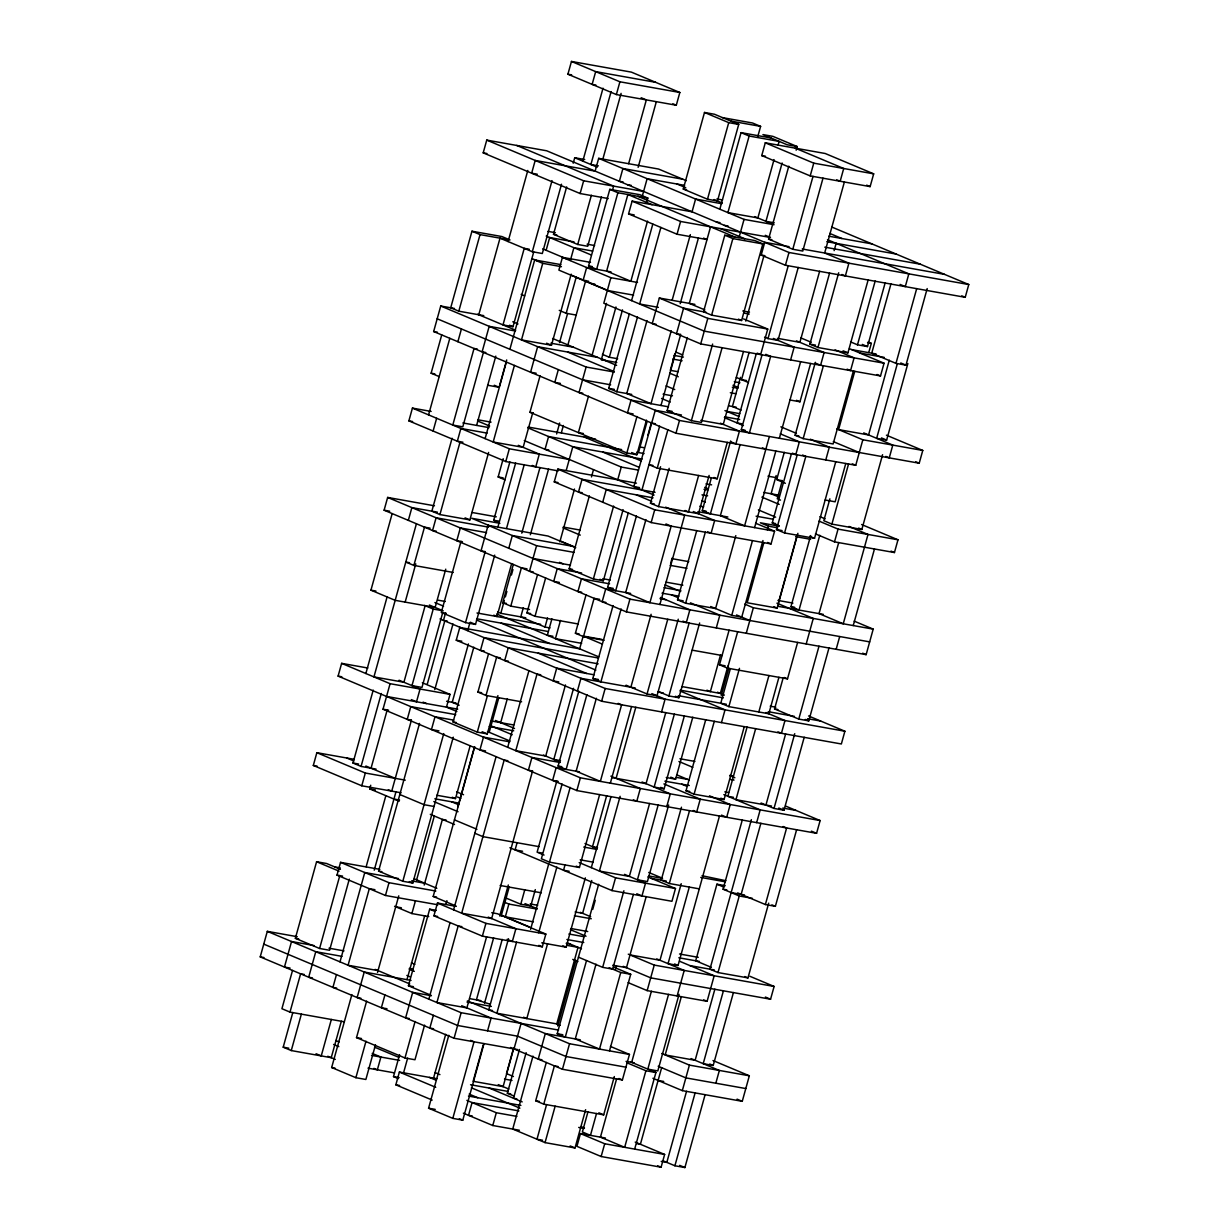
<?xml version="1.0" encoding="UTF-8"?>
<svg xmlns="http://www.w3.org/2000/svg" width="1229" height="1229" viewBox="0 0 1229 1229"><rect width="100%" height="100%" fill="white"/><g stroke="black" fill="none" stroke-linecap="round" stroke-linejoin="round"><path stroke-width="1.5" d="M517.747 1049.597L454.069 1038.244L260.225 956.884L267.308 931.352L297.28 936.698M401.115 792.797L361.772 785.792L313.318 765.452L316.852 752.686L354.321 759.353M341.631 663.353L390.085 683.693L383.018 709.21L576.847 790.57L816.578 833.308L820.127 820.557L580.38 777.819L338.098 676.104L341.631 663.353L367.855 668.023M854.17 621.137L873.204 629.125L866.138 654.642L626.391 611.904L384.109 510.204L387.642 497.438L434.467 505.795M558.243 470.891L505.795 461.551L408.873 420.871L412.422 408.105L431.149 411.438M836.872 428.875L862.835 439.767L855.753 465.284L675.95 433.238L433.653 331.538L440.735 306.006L454.469 308.464M608.217 198.545L580.119 193.537L483.197 152.857L486.745 140.106L546.675 150.783L788.972 252.483L968.775 284.544L965.226 297.31L785.423 265.249L761.197 255.079L764.745 242.313L789.095 246.66M445.743 569.165L435.127 607.464L395.17 600.336L370.943 590.166L392.174 513.599M439.183 376.596L431.118 373.201L441.733 334.918M471.951 231.221L480.032 234.601L510.004 239.947L501.924 236.552L471.951 231.221L450.72 307.788L458.801 311.183L483.765 315.638M428.568 414.88L449.799 338.313M458.801 311.183L480.032 234.601M365.858 673.523L387.089 596.941M408.335 520.374L411.869 507.608L437.463 512.17M433.1 431.041L436.648 418.275M457.879 341.708L461.428 328.942M349.297 879.15L329.587 950.263L319.586 948.481L295.359 938.311L316.59 861.729L326.591 863.511L340.433 869.318M292.533 970.434L281.917 1008.717L289.998 1012.112L344.304 1021.791M416.416 523.769L373.939 676.902L403.911 682.249L425.142 605.682M376.043 769.093L361.065 766.42L352.984 763.025L373.217 690.099M478.772 314.747L500.003 238.165L532.311 251.73L542.312 253.512L561.515 184.227M289.998 1012.112L300.613 973.829L304.362 974.489M453.194 572.453L413.866 565.432L424.481 527.149L430.104 528.147M405.155 602.118L415.786 563.834M341.339 1021.238L331.231 1057.693L291.273 1050.565L283.208 1047.185L292.809 1012.542M361.065 766.42L381.282 693.494M452.072 438.246L431.855 511.172L439.921 514.567L469.893 519.898L488.604 452.441M508.084 241.56L527.809 170.447M437.908 904.805L385.46 895.465L337.007 875.125L340.541 862.359L379.869 869.364M361.772 785.792L365.32 773.026L316.852 752.686M483.519 352.093L462.795 426.832L452.794 425.05L474.041 348.483L477.359 349.082M291.273 1050.565L301.382 1014.109M319.586 948.481L339.818 875.555M439.921 514.567L460.153 441.641M371.05 768.202L387.227 709.855M399.133 801.247L369.714 788.895L370.728 785.239M567.906 74.216L571.454 61.45L631.383 72.127L679.837 92.482L676.303 105.233L616.374 94.556L567.906 74.216L571.654 74.877M476.606 425.403L495.809 356.118M424.558 605.436L433.222 609.062L411.976 685.644L421.977 687.426L442.701 612.672M532.311 251.73L552.036 180.632M529.238 249.226L524.245 248.335L502.999 324.917L513 326.699L533.724 251.945M366.15 866.768L385.86 795.67M487.882 385.276L499.128 387.289L506.701 359.943M336.454 974.628L332.921 987.394L336.669 988.055M340.003 961.861L364.767 872.529L398.488 878.535M485.102 438.615L506.348 362.048M509.881 349.282L534.661 259.949L560.87 264.619M411.469 720.025L391.744 791.123L388.287 789.679M461.013 541.359L441.288 612.457L465.53 622.627L475.515 624.409L494.719 555.124M331.354 1019.455L321.245 1055.911L316.053 1053.729M374.23 870.163L395.968 791.768M445.512 613.102L443.485 620.399L447.233 621.06M546.137 250.286L549.67 237.535L574.02 241.867M514.413 365.428L493.182 442.01L523.155 447.356L532.756 412.714M534.661 259.949L542.726 263.344L521.495 339.911L551.468 345.257L571.178 274.144M427.2 684.415L444.898 620.599M601.365 197.039L587.708 246.261L577.722 244.479L553.496 234.309L566.646 186.9M573.206 163.211L574.726 157.742L584.712 159.524M453.255 737.185L412.806 883.036L402.82 881.254L378.578 871.084L419.535 723.42M434.774 689.623L452.979 623.994M375.49 1044.834L365.873 1079.477L355.888 1077.695L331.661 1067.525L351.878 994.599M582.807 161.122L603.024 88.196M505.073 479.863L498.144 476.96L503.199 458.724M385.46 895.465L388.994 882.699L340.541 862.359M808.559 715.954L844.891 731.224L841.358 743.975L601.626 701.237L456.251 640.217L459.784 627.451L579.658 648.82L583.191 636.069L602.225 644.057M575.725 547.673L548.026 536.044L488.097 525.367L481.015 550.884L484.764 551.544M505.795 461.551L509.328 448.785L412.422 408.105M562.421 257.353L558.888 270.119L704.263 331.139L884.066 363.2L880.517 375.951L700.714 343.905L603.808 303.225L610.874 277.693L562.421 257.353L590.519 262.361M580.119 193.537L583.652 180.786L486.745 140.106M611.105 91.591L590.888 164.517L598.369 165.854M498.882 522.433L493.689 520.251L509.881 461.904M465.53 622.627L485.24 551.529M422.33 682.756L450.029 694.37L446.48 707.136L456.865 711.499M467.727 630.569L469.739 623.272M570.364 260.456L573.897 247.705L592.624 251.039M686.304 180.678L658.606 169.049L598.677 158.357L595.128 171.123L535.199 160.446L531.665 173.197L537.273 174.211M616.374 94.556L619.908 81.79L571.454 61.45M497.945 526.857L515.642 463.041M424.573 1025.109L414.972 1059.751L404.971 1057.969L356.518 1037.629L366.626 1001.159M646.454 420.103L636.852 454.745L626.851 452.963L529.945 412.283L540.053 375.813M577.722 244.479L591.379 195.257M468.403 643.965L452.226 702.312L459.139 705.216M602.886 159.002L621.091 93.373M377.533 972.416L398.764 895.849M402.82 881.254L443.761 733.59M506.532 528.424L524.23 464.608M576.186 315.07L566.185 313.287L576.309 276.832M497.914 695.629L487.298 733.913L477.298 732.131L453.071 721.961L473.81 647.207M559.502 342.676L567.598 313.503M355.888 1077.695L365.996 1041.224M416.631 879.826L434.329 816.01M384.923 994.968L381.374 1007.734L386.997 1008.732M508.791 548.288L512.324 535.537L572.268 546.214M558.335 369.622L554.801 382.388L560.424 383.387M609.799 189.343L617.88 192.738L596.649 269.305L588.568 265.91L609.799 189.343L639.771 194.689L647.837 198.069L646.838 201.725M567.583 346.071L585.787 280.427M428.752 916.573L411.884 913.562L415.433 900.811M612.61 189.773L613.624 186.117L516.702 145.437M511.633 563.665L496.977 616.528L493.751 615.176M424.205 885.034L442.394 819.405L446.142 820.066M521.787 533.171L539.977 467.527M521.603 701.805L486.008 695.46L477.927 692.065L488.558 653.782M529.515 609.461L510.788 606.127L502.707 602.732L513.323 564.449M525.766 617.772L500.802 613.317L504.336 600.551M505.349 596.91L506.87 591.441M511.418 575.034L512.939 569.565M628.633 163.703L646.331 99.902L641.139 97.721M436.771 795.255L455.498 798.589L470.169 745.726M556.629 433.96L559.656 423.022M406.999 979.59L424.696 915.774M530.36 534.738L548.564 469.094M486.008 695.46L496.624 657.177L500.372 657.838M510.788 606.127L521.403 567.829L527.026 568.843M477.298 732.131L487.421 695.675M561.346 432.777L563.374 425.48M457.849 806.808L474.532 746.648M430.933 995.213L408.427 985.766L429.674 909.199L436.326 910.382M455.713 905.881L433.207 896.433L474.671 746.925M638.128 167.313L656.332 101.669M491.769 912.717L497.392 913.731L545.845 934.071L542.312 946.822L482.382 936.145L433.914 915.805L437.463 903.038L456.189 906.372M488.097 525.367L536.551 545.707L529.484 571.224L533.232 571.9M755.543 523.185L774.577 531.174L771.044 543.94L651.17 522.571L554.248 481.891L557.797 469.125L636.453 483.151M440.735 306.006L586.11 367.025L579.028 392.558L582.776 393.219M703.541 238.119L706.998 239.563L677.041 234.232L628.572 213.892L632.121 201.126L692.05 211.803L695.583 199.052L721.807 203.722M591.81 356.241L606.481 303.363M523.308 607.756L520.773 616.881L545.015 627.051L550.008 627.942M398.35 1078.632L393.51 1076.604L399.579 1054.712M489.203 732.3L498.82 697.657M432.193 1100.078L395.846 1084.823L399.379 1072.057L436.848 1078.724M445.897 904.329L446.91 900.673M566.231 470.415L572.806 446.711L642.106 459.062M642.076 196.932L647.13 178.712L684.584 185.379M578.091 623.963L535.014 616.297L526.934 612.902L537.549 574.619M404.971 1057.969L415.095 1021.499M588.507 396.153L578.398 432.623L583.391 433.514M403.604 1072.702L407.644 1058.108M500.679 722.652L507.254 698.948M601.304 359.836L615.959 306.973M428.844 999.162L450.075 922.58M453.609 909.813L496.086 756.68M535.014 616.297L545.63 577.999M617.665 358.745L609.338 357.255L622.488 309.862M647.545 221.097L630.861 281.257L606.634 271.087L627.865 194.52L652.092 204.69M559.825 541.897L574.481 489.034M433.376 1015.308L429.827 1028.074L433.576 1028.734M507.7 747.309L528.931 670.727M631.568 300.629L652.814 224.062M631.767 394.417L616.789 391.744L608.708 388.349L629.432 313.61M545.015 627.051L547.535 617.926M551.898 618.863L547.351 635.27L552.973 636.269M591.472 476.929L593.499 469.647M660.879 227.442L639.648 304.024L658.375 307.358M616.789 391.744L637.513 316.99M623.088 509.651L603.362 580.749L593.377 578.982L569.15 568.812L589.367 495.871M433.576 1078.033L445.712 1034.28M560.485 620.43L555.416 638.65L581.64 643.335M683.263 189.051L704.494 112.469L714.495 114.251L738.721 124.421L717.475 201.003L707.489 199.221L683.263 189.051L686.596 189.635M484.026 1043.59L462.795 1120.157L452.81 1118.375L428.583 1108.205L448.8 1035.279M647.007 320.6L626.775 393.526L651.001 403.696L671.234 330.77M454.069 1038.244L461.136 1012.711L267.308 931.352M482.382 936.145L485.916 923.378L437.463 903.038M602.717 502.231L606.25 489.465L653.075 497.822M694.923 304.377L659.343 298.032L652.261 323.565L656.009 324.226M677.041 234.232L680.574 221.466L632.121 201.126M486.592 936.79L466.882 1007.888L436.909 1002.541L458.156 925.975L461.889 926.635M532.603 770.875L491.661 918.555L461.689 913.208L504.167 760.06L507.9 760.736M517.117 842.618L515.089 849.915L522.586 851.251M617.726 479.817L621.259 467.051L527.809 427.815M604.069 640.309L583.468 636.637L575.402 633.242L586.018 594.959M626.851 452.963L636.975 416.493M493.628 937.85L476.437 999.838L490.141 1004.231M499.696 915.974L508.299 884.988M593.377 578.982L613.609 506.041M501.109 916.189L509.19 887.015M565.463 684.937L545.737 756.035L515.781 750.689L537.012 674.122L540.76 674.782M672.14 300.245L690.345 234.616M503.675 901.886L508.867 904.068L505.334 916.834L533.417 921.842M583.468 636.637L594.099 598.339L599.706 599.353M484.518 1003.233L502.215 939.417M707.489 199.221L728.72 122.639L704.494 112.469M452.81 1118.375L474.041 1041.808L470.584 1040.349M638.481 452.564L647.068 421.578M573.544 688.317L553.818 759.43L560.485 760.613M680.221 303.64L698.425 237.996M647.898 435.266L651.431 422.499M508.483 938.741L488.773 1009.839L492.522 1010.515M577.4 691.067L580.933 678.316L635.255 687.994M586.878 694.677L566.139 769.431L558.074 766.036L578.798 691.282M636.422 516.011L615.698 590.75L607.618 587.37L628.357 512.616M535.306 889.612L530.759 906.019L520.773 904.237L524.814 889.658M483.243 1044.834L473.134 1081.305L503.107 1086.636L513.722 1048.352M670.312 370.267L674.875 353.86M487.575 1030.824L491.108 1018.058L461.689 1005.706M556.845 781.045L537.119 852.158L544.048 855.061M660.987 405.478L680.712 334.365M710.546 226.812L689.315 303.379L704.878 309.923M516.564 942.121L496.854 1013.234L556.783 1023.911L560.24 1025.37M641.953 489.987L659.65 426.171M719.825 209.222L741.056 132.64L771.029 137.986M562.099 784.01L541.374 858.764L549.455 862.144L579.412 867.49L599.644 794.564M621.137 608.939L600.904 681.865L592.839 678.485L613.056 605.559M722.099 347.684L701.375 422.423L691.389 420.641L667.163 410.471L687.38 337.545M741.056 132.64L749.137 136.035L727.891 212.602L757.863 217.948L774.04 159.601M727.291 442.348L717.183 478.818L657.254 468.126L667.869 429.843M530.605 929.324L548.795 863.695M549.455 862.144L570.179 787.405M596.357 698.272L576.14 771.197L600.366 781.383L621.597 704.801L618.141 703.357M645.916 519.606L625.684 592.532L649.911 602.702L671.157 526.135L665.964 523.953M709.118 475.423L698.487 513.707L658.529 506.594L650.464 503.199L660.572 466.743M724.787 235.2L703.541 311.767L711.622 315.162L741.594 320.508L762.825 243.926L754.744 240.531L724.787 235.2L732.868 238.58L762.825 243.926M757.571 137.31L760.613 126.372L752.532 122.992L722.56 117.646M576.847 790.57L580.38 777.819M601.626 701.237L605.16 688.486L459.784 627.451M626.391 611.904L629.939 599.137L387.642 497.438M651.17 522.571L654.704 509.805L557.797 469.125M675.95 433.238L679.483 420.472L437.186 318.772M700.714 343.905L707.796 318.372L659.343 298.032M538.671 932.719L556.875 867.075M658.529 506.594L669.16 468.31M711.622 315.162L732.868 238.58M513.584 1048.076L506.502 1073.593L513.415 1076.496M519.406 1130.25L492.768 1125.503L496.301 1112.737L466.882 1100.385M513.999 1048.921L521.081 1023.404M565.063 864.786L563.543 870.255L569.165 871.253M738.998 237.612L744.052 219.392L598.677 158.357M761.75 155.576L765.283 142.81L825.212 153.502L873.681 173.842L870.132 186.608L810.203 175.916L761.75 155.576L765.498 156.237M691.389 420.641L712.62 344.074M547.55 943.826L526.811 1018.58L523.585 1017.213M514.275 1096.16L507.347 1093.257L519.483 1049.489M526.15 1052.669L513.522 1098.25L516.841 1098.849M778.095 145.022L779.094 141.381L749.137 136.035M630.876 687.211L651.109 614.285M532.971 1056.126L512.739 1129.052L545.046 1142.617L575.018 1147.963L585.634 1109.679M670.604 563.527L672.125 558.058M606.68 795.639L592.516 846.689L597.509 847.58M782.12 162.996L765.944 221.343L774.27 222.818M610.352 783.15L631.583 706.583M659.896 604.484L684.676 515.151L665.642 507.162M541.774 942.827L566.108 947.175L585.327 877.89M698.61 475.469L688.501 511.94L685.045 510.481M591.318 867.659L611.028 796.561M616.098 778.326L635.808 707.228M745.819 321.138L764.008 255.509M823.015 178.128L802.783 251.054L792.797 249.272L768.571 239.102L788.788 166.176M591.717 880.502L582.623 913.316L575.126 911.979M796.146 150.199L797.16 146.543L772.933 136.373L762.948 134.591L787.174 144.761L797.16 146.543M678.254 619.201L657.023 695.768L647.038 693.986L667.762 619.247M556.783 1023.911L578.014 947.344L566.784 945.331M614.316 1076.558L603.7 1114.841L543.756 1104.164L535.69 1100.769L546.306 1062.486M620.123 796.3L599.399 871.054L629.356 876.4L649.588 803.474M743.499 351.448L723.266 424.374L700.791 420.379M557.689 1025.954L575.879 960.325M586.525 960.556L565.279 1037.138L557.213 1033.743L598.661 884.25M735.818 535.629L715.585 608.555L685.613 603.224L677.548 599.829L696.751 530.544M730.625 440.965L710.393 513.891L702.312 510.496L711.422 477.682M592.716 909.414L595.235 900.304M740.488 377.334L732.407 406.507L741.056 410.133M749.122 352.308L741.533 379.653L746.525 380.544M543.756 1104.164L554.387 1065.881L558.12 1066.542M546.582 1104.594L536.965 1139.237L542.588 1140.235M685.613 603.224L705.338 532.111M756.296 353.66L737.077 422.945L742.07 423.836M610.429 1046.432L629.463 1054.421L622.396 1079.953L562.452 1069.261L569.534 1043.744L467.419 1000.882M647.791 876.891L675.474 888.521L671.94 901.287L612.011 890.595L615.545 877.829L579.197 862.574M661.555 711.929L665.089 699.163L651.831 693.602M743.499 318.895L767.741 329.065L760.659 354.582L757.187 353.138M785.423 265.249L788.972 252.483M810.203 175.916L813.752 163.15L765.283 142.81M765.805 354.336L770.644 356.364L749.413 432.946L741.333 429.551L762.057 354.797M545.046 1142.617L555.155 1106.161M699.639 622.98L678.915 697.719L668.914 695.952L689.146 623.011M798.236 267.461L778.003 340.387L768.017 338.605L788.25 265.679M792.797 249.272L813.014 176.346M596.004 964.166L575.28 1038.92L599.506 1049.09L620.737 972.508L609.2 967.669M665.78 712.574L646.055 783.672L612.349 777.665M740.104 444.56L720.378 515.673L744.605 525.843L769.385 436.495M633.396 894.374L612.656 969.128L602.671 967.346L623.902 890.764M674.352 714.141L654.135 787.067L664.121 788.834L684.353 715.908M658.16 805.041L637.436 879.78L647.422 881.562L668.668 804.995M615.483 969.543L616.482 965.902M666.748 806.608L670.281 793.842L642.014 781.982M716.292 627.927L719.841 615.176L690.421 602.824M790.616 359.928L794.164 347.162L773.394 338.451M666.241 777.511L675.597 779.186L692.787 717.198M605.436 1138.039L580.472 1133.584L576.923 1146.35L601.15 1156.52L661.094 1167.212L664.628 1154.446L635.209 1142.094M646.193 896.586L626.483 967.684L612.749 965.241M819.62 271.24L799.895 342.338L777.419 338.328M844.4 181.907L824.674 253.005L848.901 263.175L845.368 275.941L841.896 274.482M587.938 1111.922L582.377 1131.986L590.458 1135.366L596.526 1113.489M609.492 1050.872L630.723 974.29L613.425 967.023M754.606 527.61L775.837 451.043M779.37 438.277L800.617 361.71M720.471 655.165L710.362 691.635L706.905 690.176M762.963 540.545L741.732 617.127L731.747 615.345L752.471 540.591M834.122 250.639L836.15 243.342M797.621 642.398L787.512 678.854L727.568 668.177L719.487 664.781L729.104 630.139M681.465 807.207L661.233 880.133L669.313 883.513L699.286 888.859M744.282 726.6L724.065 799.526L694.093 794.18L686.012 790.8L705.738 719.687M868.15 279.92L847.933 352.846L817.961 347.515L809.896 344.12L829.606 273.022M776.16 475.531L771.105 493.766L778.018 496.67M784.271 452.333L776.697 479.679L785.346 483.304M790.001 399.993L799.987 401.775L810.602 363.492M727.937 666.057L720.348 693.417L682.264 686.627M727.568 668.177L737.677 631.706M721.254 695.445L728.843 668.1M669.313 883.513L689.546 810.587M694.093 794.18L714.31 721.254M763.87 542.588L747.186 602.748L777.143 608.094L797.882 533.34M767.403 529.822L768.417 526.181L760.336 522.786L779.063 526.135M817.961 347.515L838.7 272.761M782.32 480.524L777.266 498.759L780.492 500.111M616.62 1078.816L600.443 1137.148L624.67 1147.318L645.901 1070.751L626.867 1062.762M730.379 668.607L720.778 703.234L728.858 706.629L768.816 713.757L778.925 677.287M853.372 371.035L833.139 443.961L803.182 438.63L795.102 435.235L815.334 362.309M779.155 525.858L772.242 522.955L791.461 453.685M601.15 1156.52L604.699 1143.753L580.472 1133.584M679.56 961.247L714.172 975.78L707.105 1001.297L647.161 990.62L654.243 965.088L628.28 954.196M721.484 722.606L725.033 709.855L680.036 690.959M746.264 633.273L753.346 607.756L744.697 604.115M835.766 461.735L814.535 538.302L784.563 532.956L776.498 529.576L797.222 454.822M728.858 706.629L739.474 668.346M803.182 438.63L823.399 365.704M631.675 1062.363L651.385 991.25M681.219 883.697L659.988 960.264L630.016 954.918M784.563 532.956L805.809 456.389L802.568 455.037M689.3 887.077L668.054 963.659L678.055 965.441L719.503 815.933M668.545 994.384L647.821 1069.138L657.807 1070.92L679.053 994.353M778.525 602.333L796.73 536.704M747.094 727.03L727.875 796.3L733.498 797.314M885.172 282.778L867.49 346.578L857.489 344.811L875.186 280.995M634.656 1149.1L655.902 1072.533L630.508 1061.871M677.133 995.951L684.215 970.434L656.747 958.912M825.78 459.953L829.314 447.187L810.28 439.199M758.815 711.975L768.939 675.504M661.632 1067.709L640.401 1144.276L636.653 1143.6M681.358 996.596L665.181 1054.943L695.138 1060.289L714.863 989.176M755.681 728.597L735.956 799.695L771.551 806.04M854.769 371.25L838.593 429.597L868.565 434.943L889.289 360.189M819.774 535.291L799.034 610.045L790.954 606.65L810.679 535.552M725.248 885.694L716.922 884.204L695.691 960.771L711.268 967.315M868.78 352.477L871.315 343.367L868.073 342.015M829.882 498.836L823.814 520.712L831.895 524.107L861.852 529.438L882.591 454.699M752.348 898.322L739.243 895.987L723.082 889.197L742.301 819.927M890.948 283.914L871.73 353.199L895.972 363.369L905.957 365.151L927.188 288.569M828.991 647.944L808.774 720.87L798.773 719.088L774.547 708.918L783.15 677.932M845.767 463.502L835.136 501.801L825.151 500.019M831.895 524.107L848.578 463.932M751.38 819.666L709.932 969.174L717.997 972.554L747.969 977.9L768.693 903.146M712.989 1060.535L749.337 1075.79L742.255 1101.322L682.325 1090.63L689.408 1065.113L661.709 1053.483M756.649 822.631L760.183 809.865L723.85 794.61M806.193 643.965L813.275 618.433L776.928 603.178M861.637 524.537L897.984 539.792L894.451 552.543L834.506 541.866L838.055 529.1L819.021 521.111M717.997 972.554L739.243 895.987M686.55 1091.275L666.825 1162.373L661.202 1161.374M741.148 894.374L760.874 823.276M765.928 805.041L785.638 733.943M838.731 542.511L819.021 613.609L843.248 623.779L868.012 534.446L848.978 526.458M895.972 363.369L916.696 288.615M705.123 1094.624L684.891 1167.55L674.905 1165.768L695.122 1092.842M723.435 990.743L703.218 1063.669L713.204 1065.451L733.436 992.525M804.212 737.277L783.994 810.203L774.009 808.436L794.733 733.682M798.773 719.088L819.006 646.162M897.37 363.584L876.646 438.323L886.631 440.105L907.862 363.538M715.831 1083.21L719.364 1070.459L691.097 1058.584M796.607 829.759L775.376 906.326L765.375 904.544L786.621 827.977L783.15 826.518M836.166 649.296L839.699 636.545M853.233 625.561L874.464 548.979M623.241 966.332L650.709 977.854L770.568 999.223L774.116 986.457L749.89 976.287M679.483 420.472L919.215 463.21L922.764 450.444L886.416 435.189M655.61 82.312L595.681 71.62L592.132 84.386L595.881 85.047M619.908 81.79L679.837 92.482M730.64 121.041L760.613 126.372M728.72 122.639L738.721 124.421M813.752 163.15L873.681 173.842M682.832 179.219L622.903 168.527L619.37 181.293L623.103 181.969M483.197 152.857L486.945 153.533M716.891 198.944L722.514 199.943M627.435 184.688L631.184 185.349M583.652 180.786L643.597 191.463M617.88 192.738L647.837 198.069M744.052 219.392L774.024 224.723L754.637 216.596M828.776 236.183L871.853 243.864M716.277 221.973L720.025 222.649M826.779 241.683L896.079 254.034M724.357 225.368L728.106 226.028M680.574 221.466L770.475 237.489L765.283 235.307M824.797 247.167L920.306 264.204M628.572 213.892L634.195 214.891M768.571 239.102L771.889 239.701M802.199 248.995L944.548 274.374M761.197 255.079L764.945 255.755M547.919 231.359L555.4 232.696M553.496 234.309L556.829 234.908M587.124 244.202L594.621 245.539M588.568 265.91L592.317 266.585M610.997 271.87L586.648 267.523L583.114 280.289L588.737 281.287M542.726 263.344L561.453 266.678M610.874 277.693L637.513 282.44M591.041 283.392L594.79 284.068M742.823 310.968L749.49 312.151M743.622 313.057L749.244 314.071M607.341 290.459L633.565 295.129M706.045 312.212L683.57 308.202L676.488 333.735L680.236 334.396M867.566 342.691L871.315 343.367M707.796 318.372L767.741 329.065M851.758 349.635L876.108 353.967M809.896 344.12L815.503 345.119M859.839 353.03L884.189 357.362M674.06 355.411L683.432 357.071M515.412 331.016L489.188 326.346L482.106 351.878L485.854 352.539M672.739 359.068L682.095 360.742M550.884 343.198L573.359 347.208M597.586 357.378L537.641 346.686L530.575 372.218L536.182 373.217M670.619 370.39L678.116 371.726M734.312 381.743L739.919 382.757M601.78 359.805L616.758 362.478M433.653 331.538L437.401 332.199M732.315 387.243L737.938 388.241M586.11 367.025L614.208 372.034M730.318 392.742L735.941 393.741M582.561 379.792L610.659 384.8M663.107 394.156L672.463 395.815M728.659 405.831L736.156 407.168M608.708 388.349L614.331 389.363M726.662 411.331L739.781 413.666M862.835 439.767L922.764 450.444M668.484 406.814L631.03 400.132L627.481 412.898L633.104 413.896M724.68 416.831L739.658 419.504M667.163 410.471L672.155 411.362M681.481 414.972L655.257 410.302L633.887 486.592L639.495 487.59M795.102 435.235L798.85 435.896M431.118 373.201L434.851 373.877M741.333 429.551L745.081 430.211M651.723 423.068L655.456 423.728M529.945 412.283L533.263 412.867M528.101 427.031L595.527 439.06M640.478 447.064L644.211 447.74M477.973 419.796L491.078 422.131M621.628 449.568L548.58 436.541L545.046 449.307L548.779 449.968M636.607 452.226L644.104 453.562M767.987 476.176L777.358 477.835M462.872 422.945L489.081 427.631M778.356 479.971L781.69 480.57M487.099 433.115L460.875 428.445L457.342 441.211L462.949 442.21M408.873 420.871L412.621 421.532M652.922 465.407L649.173 464.746L657.254 468.126M621.259 467.051L638.128 470.062M763.608 492.43L778.587 495.103M509.328 448.785L569.273 459.477M705.999 483.842L711.606 484.841M704.002 489.342L707.75 490.002M702.005 494.841L707.627 495.84M655.072 492.322L582.024 479.295L578.49 492.061L582.223 492.721M838.055 529.1L897.984 539.792M699.9 506.164L703.649 506.824M756.081 516.18L772.949 519.191M554.248 481.891L557.997 482.551M702.312 510.496L706.06 511.156M772.242 522.955L775.576 523.554M650.464 503.199L654.212 503.875M697.903 511.663L727.875 516.994M498.144 476.96L503.137 477.851M768.417 526.181L777.773 527.856M776.498 529.576L782.105 530.575M654.704 509.805L774.577 531.174M795.624 536.627L810.602 539.285M563.251 527.057L580.103 530.068M471.921 512.462L496.27 516.81M493.689 520.251L498.697 521.142M499.896 523.308L471.798 518.3L490.847 526.289M671.925 558.642L688.778 561.653M488.543 527.133L436.095 517.778L432.562 530.544L436.31 531.205M384.109 510.204L389.716 511.203M486.546 532.633L460.337 527.948L456.789 540.714L462.411 541.712M670.097 565.34L686.95 568.351M536.551 545.707L574.02 552.374M777.926 600.428L792.92 603.101M533.017 558.458L570.471 565.14M665.995 582.162L682.848 585.173M790.954 606.65L794.702 607.326M569.15 568.812L572.484 569.396M777.803 606.266L823.384 614.392M581.594 572.975L557.244 568.628L553.711 581.394L559.333 582.392M663.998 587.662L680.866 590.673M602.778 578.705L610.275 580.042M753.346 607.756L873.204 629.125M609.569 583.806L581.471 578.798L577.937 591.564L581.686 592.24M662.016 593.161L678.869 596.173M607.618 587.37L613.24 588.368M677.548 599.829L683.155 600.827M630.677 593.423L605.713 588.968L602.164 601.734L605.912 602.41M660.019 598.661L665.642 599.66M629.939 599.137L869.671 641.876M409.534 562.713L405.785 562.052L413.866 565.432M502.707 602.732L506.456 603.393M526.934 612.902L530.682 613.563M437.785 600.136L445.282 601.473M370.943 590.166L375.936 591.057M692.219 650.172L722.191 655.518M476.99 612.979L540.683 624.332M575.402 633.242L579.136 633.903M433.222 609.062L443.208 610.844L429.367 605.037M585.065 636.392L601.918 639.403M442.962 612.749L446.281 613.348M476.883 618.801L548.057 631.491M719.487 664.781L725.11 665.78M598.262 657.991L484.011 637.621L480.478 650.387L484.226 651.063M598.139 663.829L508.238 647.791L504.704 660.557L508.453 661.233M456.251 640.217L461.858 641.215M594.16 674.813L556.706 668.146L553.158 680.897L558.78 681.895M680.313 690.176L723.389 697.857M770.214 706.199L775.837 707.197M774.547 708.918L777.88 709.517M592.839 678.485L598.446 679.483M657.73 692.004L663.337 693.002M678.331 695.675L726.4 704.248M768.233 711.699L794.441 716.369M807.561 718.704L820.665 721.054M605.16 688.486L844.891 731.224M477.927 692.065L481.676 692.726M390.085 683.693L450.029 694.37M338.098 676.104L341.831 676.78M446.603 701.298L455.974 702.973M386.551 696.444L457.726 709.133M455.729 714.633L410.778 706.614L407.245 719.38L410.993 720.056M491.323 720.977L513.799 724.987M679.914 758.754L694.907 761.427M453.747 720.133L435.005 716.799L431.471 729.55L438.968 730.886M489.326 726.477L513.676 730.809M383.018 709.21L388.625 710.208M453.071 721.961L456.405 722.56M729.703 775.438L733.452 776.098M730.256 779.432L734.005 780.108M509.697 741.809L483.473 737.139L479.924 749.89L485.547 750.904M676.257 777.358L687.503 779.355M560.025 762.487L531.927 757.479L528.393 770.23L532.142 770.906M664.904 781.183L689.254 785.515M724.833 791.86L728.582 792.536M558.074 766.036L561.822 766.696M579.458 771.797L556.153 767.649L552.62 780.4L558.243 781.414M686.012 790.8L689.761 791.461M782.781 808.052L795.9 810.387M352.984 763.025L358.607 764.023M365.32 773.026L405.278 780.154M313.318 765.452L317.067 766.113M434.82 798.804L459.17 803.151M369.714 788.895L375.337 789.894M393.941 799.065L399.563 800.064M434.037 806.47L424.051 804.688L399.824 794.518M583.744 847.073L596.848 849.408M539.116 846.658L482.92 836.642L474.855 833.247M702.051 875.709L725.893 880.732M700.776 877.429L725.11 881.761M538.778 852.45L542.112 853.034M580.196 859.824L593.315 862.174M648.789 875.954L661.909 878.289M723.082 889.197L726.831 889.873M651.247 878.351L666.241 881.024M731.163 892.592L744.482 894.973M615.545 877.829L675.474 888.521M500.142 885.479L541.344 892.822M378.578 871.084L381.912 871.684M334.657 866.906L340.279 867.904M411.592 880.87L424.712 883.221M530.175 903.96L537.672 905.297M388.994 882.699L435.819 891.04M508.867 904.068L536.965 909.076M574.419 915.759L591.272 918.754M337.007 875.125L342.614 876.123M433.207 896.433L436.541 897.032M374.922 889.688L369.315 888.675L348.068 965.257L378.04 970.603M570.886 928.509L587.739 931.521M568.889 934.009L583.867 936.682M679.529 953.996L698.256 957.33M395.738 906.787L401.361 907.785M485.916 923.378L545.845 934.071M678.823 957.775L699.439 961.447M433.914 915.805L437.662 916.465M566.892 939.509L583.76 942.52M566.2 943.288L569.933 943.949M689.945 965.61L714.295 969.942M654.243 965.088L774.116 986.457M620.737 972.508L630.723 974.29M295.359 938.311L298.693 938.895M314.01 945.531L291.534 941.522L284.452 967.054L290.075 968.053M328.988 948.204L343.982 950.877M341.985 956.362L315.761 951.692L308.694 977.224L312.427 977.885M409.411 968.391L413.159 969.051M411.054 980.389L364.23 972.031L357.147 997.564L360.896 998.225M260.225 956.884L263.974 957.545M408.427 985.766L413.42 986.657M469.57 998.624L480.816 1000.621M431.41 995.72L412.683 992.371L405.601 1017.904L409.349 1018.564M467.005 1002.065L491.354 1006.397M461.136 1012.711L558.534 1030.071M557.213 1033.743L562.821 1034.741M580.272 1039.811L545.307 1033.574L538.225 1059.091L541.974 1059.767M569.534 1043.744L629.463 1054.421M689.408 1065.113L749.337 1075.79M626.053 1061.364L634.164 1062.808M625.93 1067.187L566.001 1056.51L517.532 1036.17L457.603 1025.478L263.774 944.118M645.901 1070.751L655.902 1072.533M745.803 1088.556L685.859 1077.879L658.176 1066.25M658.099 1080.46L663.721 1081.459M356.518 1037.629L361.51 1038.52M371.527 1055.388L399.625 1060.397M504.504 1079.093L512.001 1080.429M283.208 1047.185L288.815 1048.183M470.553 1084.746L508.007 1091.413M367.993 1068.155L394.202 1072.825M507.347 1093.257L510.68 1093.841M535.69 1100.769L539.439 1101.445M393.51 1076.604L399.118 1077.603M331.661 1067.525L334.995 1068.109M468.449 1096.068L520.881 1105.409M395.846 1084.823L399.594 1085.484M518.899 1110.908L472.074 1102.567L468.541 1115.333L472.274 1115.993M496.301 1112.737L516.902 1116.408M578.705 1127.423L584.328 1128.422M428.583 1108.205L435.235 1109.388M604.699 1143.753L664.628 1154.446M795.255 148.156L843.708 168.496L840.175 181.262L836.703 179.803M672.847 103.789L676.303 105.233M866.675 185.149L870.132 186.608M832.048 227.15L968.775 284.544M829.775 233.433L841.88 238.518M827.501 239.716L908.83 273.852L905.297 286.618L900.104 284.437M961.769 295.851L965.226 297.31M677.102 184.043L685.751 187.684M714.018 199.544L722.099 202.939M574.726 157.742L597.233 167.175M720.532 228.594L744.759 238.764M637.851 196.302L734.773 236.982M862.297 344.412L867.49 346.578M850.576 341.892L857.489 344.811M900.765 362.97L905.957 365.151M849.454 348.667L884.066 363.2M843.079 350.818L847.933 352.846M835.059 349.866L854.094 357.854L850.56 370.62L847.088 369.161M800.847 337.914L811.217 342.261M877.06 374.507L880.517 375.951M796.438 340.879L824.121 352.508L820.588 365.274L815.395 363.093M546.214 236.076L591.21 254.956M738.368 319.141L741.594 320.508M764.561 337.145L768.017 338.605M542.665 248.842L566.892 259.012M532.203 258.689L537.396 260.871M570.287 274.681L608.355 290.658M796.515 400.316L799.987 401.775M881.439 437.923L886.631 440.105M675.766 352.047L682.694 354.951M736.34 377.472L748.461 382.557M863.726 432.9L892.792 445.113L889.258 457.864L885.786 456.42M521.188 294.407L524.66 295.851M559.272 310.384L566.185 313.287M915.759 461.766L919.215 463.21M733.022 385.276L738.214 387.458M833.323 441.626L859.286 452.533M669.636 373.14L678.285 376.781M780.861 426.847L796.438 433.376M602.425 354.351L609.338 357.255M852.281 463.84L855.753 465.284M602.056 359.022L605.513 360.481M666.087 385.906L674.752 389.532M724.941 410.609L738.783 416.416M780.323 433.852L799.357 441.841L795.808 454.607L792.352 453.148M512.785 321.783L517.977 323.964M552.589 338.482L616.62 365.366M509.528 325.239L513 326.699M724.388 417.614L743.422 425.603M477.62 314.255L515.688 330.232M546.613 343.214L551.468 345.257M567.614 352.032L614.346 371.65M661.54 398.473L670.189 402.098M720.378 423.175L739.412 431.164L735.879 443.915L730.687 441.749M762.379 447.817L765.851 449.261M858.625 528.086L861.852 529.438M819.958 516.687L825.151 518.853M890.979 551.099L894.451 552.543M761.903 497.13L779.217 504.397M494.273 385.245L499.128 387.289M713.957 477.466L717.183 478.818M631.66 452.564L636.852 454.745M704.709 487.375L708.181 488.835M758.37 509.897L775.668 517.163M815.472 533.878L834.506 541.866M584.282 437.048L641.4 461.029M809.696 536.274L814.535 538.302M602.778 452.057L639.126 467.312M701.897 500.664L705.354 502.123M767.572 542.481L771.044 543.94M477.543 420.963L489.664 426.048M524.276 440.581L654.074 495.072M693.294 511.541L714.648 520.497L711.099 533.263L707.643 531.804M518.3 445.313L539.301 454.131L535.767 466.897L532.295 465.438M636.223 494.811L651.8 501.355M773.917 606.742L777.143 608.094M862.666 653.198L866.138 654.642M562.974 527.84L580.272 535.107M559.425 540.606L575.003 547.135M664.997 584.912L680.574 591.456M736.54 614.946L749.798 620.507M710.746 606.527L731.747 615.345M671.372 594.836L678.3 597.74M660.449 597.478L689.868 609.83L686.335 622.596L682.863 621.137M465.054 517.87L469.893 519.898M559.518 562.344L562.99 563.804M599.906 579.305L603.362 580.749M784.271 677.502L787.512 678.854M805.302 719.426L808.774 720.87M717.475 692.204L724.388 695.107M765.928 712.543L784.962 720.532L781.429 733.298L777.957 731.839M497.576 611.965L500.802 613.317M496.577 613.962L598.692 656.824M501.232 623.149L549.686 643.489M675.443 696.275L678.915 697.719M658.544 691.589L668.914 695.952M434.912 602.548L443.561 606.174M476.453 619.984L595.865 670.112M626.037 685.183L647.038 693.986M470.323 622.227L475.515 624.409M538.21 653.137L586.663 673.477M440.028 618.94L462.534 628.388M729.657 775.576L734.85 777.742M785.515 806.024L820.127 820.557M678.93 761.504L692.772 767.326M778.802 808.037L783.994 810.203M761.074 802.998L774.009 808.436M677.118 774.992L689.239 780.077M811.386 831.142L816.578 833.308M670.757 777.158L675.597 779.186M720.824 798.174L724.065 799.526M681.757 784.179L686.95 786.36M709.456 795.808L730.226 804.519L726.677 817.285L721.484 815.104M663.906 783.933L700.253 799.188L696.72 811.939L693.248 810.495M660.664 787.39L664.121 788.834M399.056 680.221L420.057 689.023L416.523 701.79L411.331 699.608M495.487 720.471L514.521 728.459M491.477 726.016L512.247 734.742M610.905 776.144L640.324 788.496L636.776 801.262L633.319 799.802M423.053 702.128L426.509 703.572M487.483 731.578L509.974 741.026M543.433 755.067L560.163 762.088M482.106 731.731L487.298 733.913M771.904 904.867L775.376 906.326M716.922 884.204L723.85 887.108M737.692 892.915L765.375 904.544M585.019 843.54L597.125 848.624M456.62 791.829L463.548 794.733M648.728 872.467L662.569 878.274M457.418 796.991L460.875 798.435M452.272 797.237L455.498 798.589M451.673 801.815L458.601 804.718M624.516 874.357L645.517 883.175L641.968 895.941L636.776 893.76M346.824 758.032L353.752 760.935M365.858 766.02L395.277 778.372M433.822 801.554L458.048 811.724M576.186 866.138L579.412 867.49M454.438 819.866L476.944 829.298M430.288 814.32L454.515 824.49M509.897 847.733L612.011 890.595M744.743 976.548L747.969 977.9M580.303 912.348L590.688 916.711M765.375 997.042L770.568 999.223M674.583 963.982L678.055 965.441M524.983 903.592L537.104 908.677M505.196 897.708L520.773 904.237M570.456 929.692L586.033 936.237M703.633 999.853L707.105 1001.297M500.142 914.653L529.561 927.004M567.629 942.981L581.471 948.788M414.327 878.858L436.817 888.306M562.882 945.808L566.108 947.175M409.334 881.592L412.806 883.036M488.19 917.095L515.888 928.725L512.339 941.491L507.147 939.309M578.444 957.176L602.671 967.346M572.745 959.373L577.937 961.554M628.127 982.632L647.161 990.62M538.855 945.378L542.312 946.822M316.59 861.729L339.096 871.177M429.674 909.199L434.866 911.38M394.586 906.295L411.884 913.562M709.747 1064.007L713.204 1065.451M737.062 1099.141L742.255 1101.322M411.408 962.891L414.864 964.35M409.134 969.174L414.327 971.356M652.906 1078.279L682.325 1090.63M406.845 975.457L410.317 976.901M375.152 969.389L409.764 983.922M618.924 1078.494L622.396 1079.953M510.542 1047.477L562.452 1069.261M598.846 1112.813L603.7 1114.841M498.252 1084.608L508.867 1089.063M679.698 1165.369L684.891 1167.55M662.784 1160.683L674.905 1165.768M489.28 1088.08L522.171 1101.891M581.01 1126.578L584.466 1128.038M657.623 1165.753L661.094 1167.212M374.522 1047.139L398.749 1057.309M435.081 1072.564L439.936 1074.607M471.429 1087.819L519.898 1108.159M372.233 1053.422L380.898 1057.048L377.349 1069.814L373.893 1068.37M429.351 1077.403L436.28 1080.306M469.155 1094.102L477.804 1097.743M335.717 1040.502L339.173 1041.962M333.612 1044.45L338.805 1046.632M399.379 1072.057L435.727 1087.312M570.164 1145.935L575.018 1147.963M327.774 1056.249L335.271 1059.383M463.348 1113.151L492.768 1125.503M459.339 1118.697L462.795 1120.157"/></g></svg>
